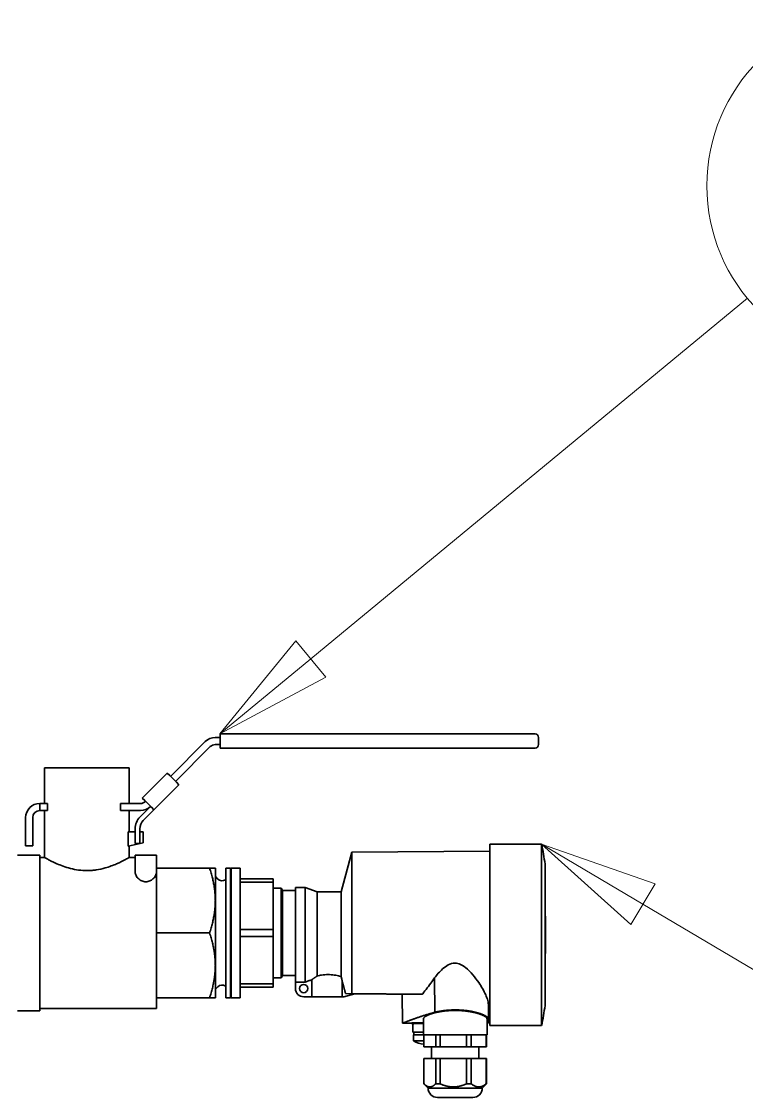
# Model space of a CAD drawing. Header units: millimetres. Extents: x 0 to 42050, y 0 to 29700.
# Drawn here: x 25314 to 26083, y 17843 to 18984 of the extents above; entities that cross this region are included whole.
import ezdxf

# ---------------------------------------------------------------- set-up
doc = ezdxf.new("R2010")
doc.units = ezdxf.units.MM
doc.header["$LTSCALE"] = 50
doc.layers.add('Symbol', color=7, linetype='Continuous', lineweight=18)
doc.layers.add('Visible', color=7, linetype='Continuous', lineweight=35)

# ---------------------------------------------------------------- blocks, each defined once
blk = doc.blocks.new('Balloon22')
at = {"layer": 'Symbol'}
for p, q in [((519.47, 360.953), (517.319, 362.226)), ((519.725, 361.383), (517.319, 362.226)), ((517.319, 362.226), (519.215, 360.522)), ((519.215, 360.522), (519.725, 361.383)), ((519.47, 360.953), (523.446, 358.599))]:
    blk.add_line(p, q, dxfattribs=at)
at = {"layer": 'Symbol', "flags": 128}
blk.add_lwpolyline([(519.725, 361.383), (517.319, 362.226), (519.215, 360.522), (519.725, 361.383)], dxfattribs=at)
at = {"layer": 'Symbol'}
blk.add_solid([(519.725, 361.383), (517.319, 362.226), (519.215, 360.522), (519.725, 361.383)], dxfattribs=at)
blk = doc.blocks.new('Balloon23')
at = {"layer": 'Symbol'}
for p, q in [((512.423, 366.154), (521.686, 373.802)), ((512.105, 366.539), (510.495, 364.562)), ((512.741, 365.768), (512.105, 366.539)), ((512.423, 366.154), (510.495, 364.562)), ((510.495, 364.562), (512.741, 365.768))]:
    blk.add_line(p, q, dxfattribs=at)
at = {"layer": 'Symbol', "flags": 128}
blk.add_lwpolyline([(512.105, 366.539), (510.495, 364.562), (512.741, 365.768), (512.105, 366.539)], dxfattribs=at)
at = {"layer": 'Symbol'}
blk.add_arc((524.575, 376.188), 3.75, 90, 270, dxfattribs=at)
blk.add_solid([(512.105, 366.539), (510.495, 364.562), (512.741, 365.768), (512.105, 366.539)], dxfattribs=at)

msp = doc.modelspace()

# ---------------------------------------------------------------- linework, layer by layer
at = {"layer": 'Visible'}
for p, q in [((25519.77, 18224.35), (25524.77, 18224.35)), ((25524.77, 18228.1), (25853.58, 18228.1)), ((25524.77, 18228.1), (25524.77, 18224.35)), ((25524.77, 18216.85), (25524.77, 18224.35)), ((25858.95, 18228.1), (25853.58, 18228.1)), ((25862.7, 18216.85), (25862.7, 18224.35)), ((25472.27, 18183.06), (25509.16, 18219.96)), ((25477.57, 18177.76), (25514.47, 18214.65)), ((25519.77, 18216.85), (25524.77, 18216.85)), ((25524.77, 18216.85), (25524.77, 18213.1)), ((25853.58, 18213.1), (25524.77, 18213.1)), ((25853.58, 18213.1), (25858.95, 18213.1)), ((25428.56, 18192.1), (25338.56, 18192.1)), ((25338.56, 18192.1), (25338.56, 18154.35)), ((25428.56, 18192.1), (25428.56, 18154.35)), ((25442.22, 18160.08), (25468.73, 18186.6)), ((25471.39, 18183.95), (25468.73, 18186.6)), ((25478.46, 18176.88), (25471.39, 18183.95)), ((25481.11, 18174.22), (25478.46, 18176.88)), ((25481.11, 18174.22), (25454.59, 18147.71)), ((25341.93, 18154.35), (25333.56, 18154.35)), ((25333.56, 18146.85), (25333.56, 18154.35)), ((25341.93, 18154.35), (25341.93, 18146.85)), ((25419.18, 18146.85), (25419.18, 18154.35)), ((25419.18, 18154.35), (25440.45, 18154.35)), ((25442.22, 18160.08), (25444.87, 18157.43)), ((25444.87, 18157.43), (25451.94, 18150.36)), ((25341.93, 18146.85), (25333.56, 18146.85)), ((25338.56, 18146.85), (25338.56, 18097.1)), ((25419.18, 18146.85), (25440.45, 18146.85)), ((25428.56, 18146.85), (25428.56, 18124.35)), ((25451.06, 18151.24), (25439.82, 18140.01)), ((25454.59, 18147.71), (25443.36, 18136.47)), ((25451.94, 18150.36), (25454.59, 18147.71)), ((25318.56, 18109.35), (25318.56, 18139.35)), ((25326.06, 18139.35), (25326.06, 18109.35)), ((25434.7, 18124.35), (25427.43, 18124.35)), ((25427.43, 18124.35), (25427.43, 18109.07)), ((25434.7, 18127.63), (25434.7, 18112.02)), ((25439.7, 18127.63), (25439.7, 18112.02)), ((25443.34, 18124.35), (25439.7, 18124.35)), ((25443.34, 18112.65), (25443.34, 18124.35)), ((25326.06, 18109.35), (25318.56, 18109.35)), ((25427.43, 18109.07), (25443.34, 18112.65)), ((25428.56, 18109.32), (25428.56, 18097.1)), ((25439.7, 18112.02), (25434.7, 18112.02)), ((25811.03, 18111.32), (25811.03, 17918.96)), ((25811.03, 18111.32), (25865.94, 18111.32)), ((25865.94, 17918.96), (25865.94, 18111.32)), ((25309.81, 18099.6), (25333.56, 18099.6)), ((25333.56, 17934.6), (25333.56, 18099.6)), ((25333.56, 18097.1), (25338.56, 18097.1)), ((25428.56, 18097.1), (25434.81, 18097.1)), ((25457.31, 18099.6), (25434.81, 18099.6)), ((25434.81, 18081.47), (25434.81, 18099.6)), ((25457.31, 18081.47), (25457.31, 18099.6)), ((25653.31, 18060.76), (25664.52, 18102.59)), ((25664.52, 18102.59), (25811.03, 18103.87)), ((25664.52, 17952.68), (25664.52, 18102.59)), ((25457.31, 18085.85), (25513.67, 18085.85)), ((25519.81, 18085.85), (25513.67, 18085.85)), ((25519.81, 18051.47), (25519.81, 18085.85)), ((25531.01, 18085.85), (25531.01, 17948.35)), ((25536.01, 18085.85), (25531.01, 18085.85)), ((25536.01, 18085.1), (25536.76, 18085.85)), ((25536.01, 18085.85), (25536.01, 17948.35)), ((25536.76, 17948.35), (25536.76, 18085.85)), ((25546.01, 18085.85), (25536.76, 18085.85)), ((25546.01, 18085.85), (25546.01, 17948.35)), ((25869.63, 18090.14), (25869.63, 17940.14)), ((25457.31, 18081.47), (25457.31, 17937.1)), ((25522.48, 18074.18), (25519.81, 18076.85)), ((25530.56, 18073.53), (25531.01, 18073.86)), ((25546.01, 18074.6), (25581.01, 18074.6)), ((25581.01, 18070.92), (25581.01, 18074.6)), ((25546.01, 18070.92), (25581.01, 18070.92)), ((25581.01, 18070.92), (25581.01, 18020.78)), ((25581.01, 18064.6), (25589.56, 18064.6)), ((25589.56, 17969.6), (25589.56, 18064.6)), ((25591.01, 18062.1), (25589.56, 18064.6)), ((25591.01, 17972.1), (25591.01, 18062.1)), ((25604.78, 18062.1), (25591.01, 18062.1)), ((25604.78, 18065.45), (25604.78, 17964.92)), ((25604.78, 18065.45), (25615.11, 18065.45)), ((25615.11, 18065.45), (25615.11, 17964.92)), ((25627.99, 18060.76), (25615.11, 18065.45)), ((25627.99, 18060.76), (25627.99, 17971.51)), ((25627.99, 18060.76), (25653.31, 18060.76)), ((25653.31, 18060.76), (25653.31, 17970.73)), ((25519.81, 17982.72), (25519.81, 18051.47)), ((25457.31, 18017.1), (25513.67, 18017.1)), ((25546.01, 18020.78), (25581.01, 18020.78)), ((25581.01, 18013.42), (25581.01, 18020.78)), ((25546.01, 18013.42), (25581.01, 18013.42)), ((25581.01, 18013.42), (25581.01, 17963.28)), ((25519.81, 17948.35), (25519.81, 17982.72)), ((25581.01, 17969.6), (25589.56, 17969.6)), ((25591.01, 17972.1), (25589.56, 17969.6)), ((25604.78, 17972.1), (25591.01, 17972.1)), ((25752.54, 17932.96), (25752.34, 17969.4)), ((25522.48, 17960.02), (25519.81, 17957.35)), ((25530.56, 17960.66), (25531.01, 17960.34)), ((25546.01, 17963.28), (25581.01, 17963.28)), ((25546.01, 17959.6), (25581.01, 17959.6)), ((25581.01, 17959.6), (25581.01, 17963.28)), ((25604.78, 17964.92), (25615.11, 17964.92)), ((25604.78, 17964.92), (25604.78, 17958.14)), ((25622.07, 17967.46), (25622.07, 17949.39)), ((25654.44, 17966.08), (25654.44, 17949.39)), ((25457.31, 17948.35), (25513.67, 17948.35)), ((25513.67, 17948.35), (25519.81, 17948.35)), ((25536.01, 17948.35), (25531.01, 17948.35)), ((25536.01, 17949.1), (25536.76, 17948.35)), ((25546.01, 17948.35), (25536.76, 17948.35)), ((25613.53, 17949.39), (25622.07, 17949.39)), ((25622.07, 17949.39), (25654.44, 17949.39)), ((25628.03, 17949.32), (25627.97, 17949.39)), ((25628.03, 17949.32), (25650.53, 17949.32)), ((25650.53, 17949.32), (25650.6, 17949.39)), ((25655.36, 17949.39), (25654.44, 17949.39)), ((25667.87, 17952.65), (25656, 17949.47)), ((25657.97, 17952.74), (25664.52, 17952.68)), ((25718.42, 17921.39), (25718.15, 17952.21)), ((25333.56, 17937.1), (25457.31, 17937.1)), ((25809.43, 17925.94), (25809.56, 17940.2)), ((25309.81, 17934.6), (25333.56, 17934.6)), ((25740.53, 17925.94), (25740.53, 17908.89)), ((25808.03, 17925.94), (25808.03, 17908.89)), ((25809.39, 17921.39), (25809.43, 17925.94)), ((25809.44, 17926.42), (25811.03, 17926.4)), ((25728.52, 17921.39), (25718.42, 17921.39)), ((25740.53, 17921.75), (25728.31, 17921.75)), ((25729.26, 17920.1), (25728.31, 17921.75)), ((25729.76, 17920.1), (25729.26, 17920.1)), ((25729.28, 17920.1), (25729.28, 17918.64)), ((25729.28, 17914.89), (25729.28, 17918.64)), ((25729.28, 17914.89), (25729.28, 17911.89)), ((25731.78, 17921.14), (25740.53, 17921.14)), ((25809.39, 17921.39), (25808.03, 17921.39)), ((25811.03, 17918.96), (25865.94, 17918.96)), ((25740.53, 17911.89), (25729.28, 17911.89)), ((25730.05, 17908.89), (25740.53, 17908.89)), ((25730.05, 17902.64), (25730.05, 17908.89)), ((25730.05, 17902.64), (25741.16, 17902.64)), ((25730.28, 17908.89), (25730.28, 17911.89)), ((25808.03, 17908.89), (25740.53, 17908.89)), ((25741.16, 17908.89), (25741.16, 17896.39)), ((25741.17, 17908.89), (25741.17, 17896.39)), ((25753.56, 17908.89), (25753.56, 17896.39)), ((25758.27, 17908.89), (25758.27, 17896.39)), ((25786.3, 17908.89), (25786.3, 17896.39)), ((25791.39, 17908.89), (25791.39, 17896.39)), ((25807.03, 17908.89), (25807.03, 17896.39)), ((25807.41, 17908.89), (25807.41, 17896.39)), ((25741.16, 17896.39), (25741.17, 17896.39)), ((25741.17, 17896.39), (25753.56, 17896.39)), ((25749.28, 17896.39), (25749.28, 17883.89)), ((25753.56, 17896.39), (25758.27, 17896.39)), ((25758.27, 17896.39), (25786.3, 17896.39)), ((25786.3, 17896.39), (25791.39, 17896.39)), ((25791.39, 17896.39), (25807.03, 17896.39)), ((25799.28, 17896.39), (25799.28, 17883.89)), ((25807.03, 17896.39), (25807.41, 17896.39)), ((25741.16, 17883.89), (25741.17, 17883.89)), ((25741.16, 17883.89), (25741.16, 17857.01)), ((25741.17, 17883.89), (25741.17, 17857.01)), ((25753.56, 17883.89), (25741.17, 17883.89)), ((25753.56, 17883.89), (25753.56, 17857.01)), ((25753.56, 17883.89), (25758.27, 17883.89)), ((25758.27, 17883.89), (25758.27, 17857.01)), ((25786.3, 17883.89), (25758.27, 17883.89)), ((25786.3, 17883.89), (25786.3, 17857.01)), ((25786.3, 17883.89), (25791.39, 17883.89)), ((25791.39, 17883.89), (25791.39, 17857.01)), ((25807.03, 17883.89), (25791.39, 17883.89)), ((25807.03, 17883.89), (25807.41, 17883.89)), ((25807.03, 17883.89), (25807.03, 17857.01)), ((25807.41, 17883.89), (25807.41, 17857.01)), ((25741.16, 17857.01), (25741.17, 17857.01)), ((25745.53, 17852.64), (25741.16, 17857.01)), ((25753.56, 17857.01), (25758.27, 17857.01)), ((25786.3, 17857.01), (25791.39, 17857.01)), ((25803.03, 17852.64), (25807.41, 17857.01)), ((25807.03, 17857.01), (25807.41, 17857.01)), ((25803.03, 17852.64), (25745.53, 17852.64)), ((25793.03, 17842.64), (25755.53, 17842.64))]:
    msp.add_line(p, q, dxfattribs=at)
msp.add_circle((25613.53, 17958.14), 4.38, dxfattribs=at)
for centre, radius, start, end in [((25519.77, 18209.35), 15, 90, 135), ((25858.95, 18224.35), 3.75, 0, 90), ((25519.77, 18209.35), 7.5, 90, 135), ((25858.95, 18216.85), 3.75, 270, 0), ((25333.56, 18139.35), 15, 90, 180), ((25440.45, 18161.85), 7.5, 270, 315), ((25333.56, 18139.35), 7.5, 90, 180), ((25440.45, 18161.85), 15, 270, 315), ((25452.2, 18127.63), 17.5, 135, 180), ((25452.2, 18127.63), 12.5, 135, 180), ((25375.28, 18015.14), 500, 8.62693, 11.09054), ((25526.9, 18078.6), 6.25, 225, 305.87898), ((24370.04, 18015.14), 1500, 358.64721, 1.35279), ((25526.9, 17955.6), 6.25, 54.12102, 135), ((25613.53, 17958.14), 8.75, 180, 270), ((25655.36, 17951.89), 2.5, 270, 285), ((25375.28, 18015.14), 500, 348.90946, 351.37307), ((25731.78, 17918.64), 2.5, 90, 180), ((25741.78, 17920.94), 21.74, 237.34019, 268.35267), ((25755.53, 17852.64), 10, 180, 270), ((25793.03, 17852.64), 10, 270, 0)]:
    msp.add_arc(centre, radius, start, end, dxfattribs=at)
for points, knots in [([(25428.56, 18097.1), (25428.56, 18097.1), (25428.55, 18097.1), (25428.54, 18097.09), (25428.52, 18097.08), (25428.42, 18097.02), (25428.32, 18096.97), (25427.59, 18096.56), (25426.31, 18095.84), (25422.11, 18093.63), (25418.93, 18092.03), (25411.55, 18088.85), (25407.46, 18087.3), (25399.95, 18085.18), (25396.76, 18084.47), (25392.08, 18083.78), (25390.7, 18083.61), (25388.52, 18083.42), (25387.73, 18083.37), (25386.28, 18083.3), (25385.61, 18083.27), (25384.48, 18083.25), (25384.02, 18083.24), (25383.56, 18083.24), (25380.65, 18083.24), (25377.67, 18083.44), (25371.8, 18084.22), (25368.91, 18084.79), (25363.39, 18086.2), (25360.77, 18087.02), (25355.92, 18088.75), (25353.7, 18089.65), (25349.78, 18091.35), (25347.93, 18092.21), (25344.65, 18093.82), (25343.22, 18094.57), (25340.9, 18095.8), (25340.01, 18096.29), (25338.84, 18096.94), (25338.56, 18097.1), (25338.56, 18097.1)], [-19.6085588, -19.6085588, -19.6085588, -19.6085588, -19.5805492, -19.5805492, -19.5057019, -19.5057019, -19.3761235, -19.3761235, -18.8218938, -18.8218938, -18.1440759, -18.1440759, -17.5248435, -17.5248435, -17.1128589, -17.1128589, -16.9430395, -16.9430395, -16.8479196, -16.8479196, -16.7677188, -16.7677188, -16.7122811, -16.7122811, -16.7122811, -16.3632847, -16.3632847, -16.0142883, -16.0142883, -15.6652918, -15.6652918, -15.3162954, -15.3162954, -14.9689468, -14.9689468, -14.6215982, -14.6215982, -14.2742495, -14.2742495, -13.9269009, -13.9269009, -13.9269009, -13.9269009]), ([(25457.31, 18081.47), (25457.31, 18080.35), (25456.99, 18079.09), (25455.7, 18076.6), (25454.73, 18075.37), (25452.66, 18073.56), (25451.52, 18072.8), (25449.58, 18071.98), (25448.9, 18071.77), (25447.49, 18071.47), (25446.77, 18071.4), (25446.06, 18071.4), (25445.34, 18071.4), (25444.62, 18071.47), (25443.22, 18071.77), (25442.53, 18071.98), (25440.59, 18072.8), (25439.45, 18073.56), (25437.38, 18075.37), (25436.42, 18076.6), (25435.13, 18079.09), (25434.81, 18080.35), (25434.81, 18081.47)], [-0.7950758, -0.7950758, -0.7950758, -0.7950758, -0.5686098, -0.5686098, -0.3421438, -0.3421438, -0.1710719, -0.1710719, -0.085536, -0.085536, 0, 0, 0, 0.085536, 0.085536, 0.1710719, 0.1710719, 0.3421438, 0.3421438, 0.5686098, 0.5686098, 0.7950758, 0.7950758, 0.7950758, 0.7950758]), ([(25809.56, 17940.2), (25809.56, 17940.24), (25809.56, 17940.27), (25809.56, 17941.88), (25809.3, 17943.64), (25808.3, 17947.42), (25807.55, 17949.45), (25804.75, 17955.77), (25802.1, 17960.3), (25797.45, 17967.1), (25795.33, 17969.94), (25790.62, 17975.46), (25788.03, 17978.14), (25783.78, 17981.55), (25781.98, 17982.78), (25778.11, 17984.59), (25776.02, 17985.13), (25771.35, 17985.14), (25769.08, 17984.36), (25764.82, 17982.1), (25762.84, 17980.59), (25757.74, 17976.04), (25754.84, 17972.65), (25752.34, 17969.4)], [2.2119814, 2.2119814, 2.2119814, 2.2119814, 2.2198111, 2.2198111, 2.572206, 2.572206, 2.9246008, 2.9246008, 3.6293906, 3.6293906, 4.0610151, 4.0610151, 4.4926397, 4.4926397, 4.7362241, 4.7362241, 4.9798086, 4.9798086, 5.2968725, 5.2968725, 5.6139364, 5.6139364, 6.15154, 6.15154, 6.15154, 6.15154]), ([(25622.07, 17967.46), (25622.11, 17967.49), (25622.17, 17967.53), (25622.22, 17967.57), (25622.28, 17967.61), (25622.35, 17967.66), (25622.42, 17967.71), (25622.49, 17967.76), (25622.56, 17967.81), (25622.64, 17967.87), (25622.72, 17967.93), (25622.81, 17967.99), (25622.9, 17968.06), (25622.99, 17968.12), (25623.08, 17968.19), (25623.19, 17968.26), (25623.29, 17968.33), (25623.39, 17968.41), (25623.5, 17968.49), (25623.61, 17968.56), (25623.73, 17968.65), (25623.85, 17968.73), (25623.97, 17968.81), (25624.09, 17968.9), (25624.22, 17968.99), (25624.35, 17969.08), (25624.48, 17969.17), (25624.62, 17969.27), (25624.75, 17969.36), (25624.89, 17969.46), (25625.04, 17969.55), (25625.18, 17969.65), (25625.33, 17969.75), (25625.48, 17969.86), (25625.63, 17969.96), (25625.78, 17970.06), (25625.94, 17970.17), (25626.1, 17970.28), (25626.26, 17970.38), (25626.43, 17970.49), (25626.59, 17970.6), (25626.76, 17970.71), (25626.93, 17970.83), (25627.1, 17970.94), (25627.28, 17971.05), (25627.45, 17971.17), (25627.63, 17971.28), (25627.81, 17971.4), (25627.99, 17971.51)], [0, 0, 0, 0, 0.3192643, 0.3192643, 0.3192643, 0.6387835, 0.6387835, 0.6387835, 0.9581017, 0.9581017, 0.9581017, 1.2774333, 1.2774333, 1.2774333, 1.5975826, 1.5975826, 1.5975826, 1.9183316, 1.9183316, 1.9183316, 2.2393681, 2.2393681, 2.2393681, 2.5603155, 2.5603155, 2.5603155, 2.8807483, 2.8807483, 2.8807483, 3.2002195, 3.2002195, 3.2002195, 3.5195597, 3.5195597, 3.5195597, 3.8393895, 3.8393895, 3.8393895, 4.1595026, 4.1595026, 4.1595026, 4.4796517, 4.4796517, 4.4796517, 4.7995557, 4.7995557, 4.7995557, 5.1189072, 5.1189072, 5.1189072, 5.1189072]), ([(25627.99, 17971.51), (25629.32, 17971.86), (25630.88, 17972.2), (25634.71, 17972.81), (25637.06, 17973), (25641.51, 17973), (25643.86, 17972.81), (25648.16, 17972.13), (25650.12, 17971.66), (25652.24, 17971.06), (25652.8, 17970.89), (25653.31, 17970.73)], [1.6590202, 1.6590202, 1.6590202, 1.6590202, 1.8665793, 1.8665793, 2.1333621, 2.1333621, 2.400145, 2.400145, 2.6669278, 2.6669278, 2.7678967, 2.7678967, 2.7678967, 2.7678967]), ([(25654.44, 17966.08), (25654.33, 17966.53), (25654.22, 17966.98), (25653.85, 17968.52), (25653.58, 17969.63), (25653.31, 17970.73)], [2.97962331, 2.97962331, 2.97962331, 2.97962331, 3.03418147, 3.03418147, 3.16633883, 3.16633883, 3.16633883, 3.16633883]), ([(25752.34, 17969.4), (25751.4, 17968.04), (25750.46, 17966.71), (25746.19, 17960.79), (25742.89, 17956.52), (25739.66, 17952.46), (25739.49, 17952.24), (25739.32, 17952.03)], [2.0428139, 2.0428139, 2.0428139, 2.0428139, 2.2548974, 2.2548974, 3.0065298, 3.0065298, 3.0490233, 3.0490233, 3.0490233, 3.0490233]), ([(25615.11, 17964.92), (25615.4, 17965.03), (25615.69, 17965.13), (25615.98, 17965.24), (25616.27, 17965.34), (25616.56, 17965.45), (25616.85, 17965.56), (25617.43, 17965.77), (25618.01, 17965.98), (25618.59, 17966.19), (25619.17, 17966.4), (25619.75, 17966.61), (25620.33, 17966.82), (25620.91, 17967.03), (25621.49, 17967.25), (25622.07, 17967.46)], [0, 0, 0, 0, 0.3699264, 0.3699264, 0.3699264, 0.739852, 0.739852, 0.739852, 1.4797027, 1.4797027, 1.4797027, 2.2195533, 2.2195533, 2.2195533, 2.9594038, 2.9594038, 2.9594038, 2.9594038]), ([(25752.54, 17932.96), (25752.86, 17933.04), (25753.18, 17933.12), (25753.51, 17933.2), (25753.84, 17933.27), (25754.17, 17933.35), (25754.51, 17933.42), (25754.85, 17933.5), (25755.19, 17933.57), (25755.54, 17933.64), (25755.89, 17933.71), (25756.24, 17933.78), (25756.59, 17933.85), (25756.95, 17933.92), (25757.31, 17933.99), (25757.67, 17934.05), (25758.04, 17934.11), (25758.4, 17934.18), (25758.77, 17934.24), (25759.14, 17934.3), (25759.52, 17934.36), (25759.9, 17934.41), (25760.27, 17934.47), (25760.65, 17934.53), (25761.04, 17934.58), (25761.42, 17934.63), (25761.8, 17934.68), (25762.19, 17934.73), (25762.58, 17934.78), (25762.97, 17934.83), (25763.36, 17934.87), (25763.75, 17934.91), (25764.15, 17934.95), (25764.54, 17934.99), (25764.94, 17935.03), (25765.34, 17935.07), (25765.74, 17935.11), (25766.14, 17935.14), (25766.54, 17935.17), (25766.95, 17935.2), (25767.35, 17935.23), (25767.76, 17935.26), (25768.17, 17935.29), (25768.58, 17935.31), (25768.99, 17935.33), (25769.41, 17935.35), (25769.82, 17935.37), (25770.23, 17935.39), (25770.65, 17935.41), (25771.06, 17935.42), (25771.48, 17935.43), (25771.89, 17935.44), (25772.31, 17935.45), (25772.73, 17935.46), (25773.15, 17935.47), (25773.56, 17935.47), (25773.98, 17935.47), (25774.4, 17935.47), (25774.81, 17935.47), (25775.23, 17935.47), (25775.64, 17935.46), (25776.06, 17935.46), (25776.47, 17935.45), (25776.89, 17935.44), (25777.09, 17935.43), (25777.3, 17935.43), (25777.5, 17935.42), (25777.71, 17935.41), (25777.91, 17935.41), (25778.12, 17935.4), (25778.53, 17935.38), (25778.94, 17935.37), (25779.35, 17935.34), (25779.76, 17935.32), (25780.17, 17935.3), (25780.58, 17935.27), (25780.99, 17935.25), (25781.4, 17935.22), (25781.8, 17935.19), (25782.21, 17935.16), (25782.62, 17935.12), (25783.02, 17935.09), (25783.42, 17935.05), (25783.82, 17935.01), (25784.22, 17934.97), (25784.62, 17934.93), (25785.02, 17934.89), (25785.41, 17934.85), (25785.8, 17934.8), (25786.19, 17934.75), (25786.58, 17934.7), (25786.97, 17934.66), (25787.35, 17934.6), (25787.74, 17934.55), (25788.12, 17934.5), (25788.5, 17934.44), (25788.87, 17934.38), (25789.24, 17934.33), (25789.61, 17934.27), (25789.98, 17934.21), (25790.71, 17934.09), (25791.43, 17933.96), (25792.14, 17933.82), (25792.49, 17933.75), (25792.84, 17933.68), (25793.19, 17933.61), (25793.53, 17933.54), (25793.87, 17933.46), (25794.21, 17933.39), (25794.55, 17933.31), (25794.88, 17933.24), (25795.21, 17933.16), (25795.54, 17933.08), (25795.87, 17933), (25796.19, 17932.92), (25796.51, 17932.84), (25796.82, 17932.76), (25797.13, 17932.68), (25797.44, 17932.6), (25797.75, 17932.51), (25798.05, 17932.43), (25798.35, 17932.34), (25798.65, 17932.26), (25798.94, 17932.17), (25799.23, 17932.08), (25799.51, 17932), (25799.79, 17931.91), (25800.07, 17931.82), (25800.34, 17931.73), (25800.61, 17931.64), (25800.74, 17931.6), (25800.88, 17931.55), (25801.01, 17931.51), (25801.14, 17931.46), (25801.27, 17931.42), (25801.4, 17931.37), (25801.65, 17931.28), (25801.91, 17931.19), (25802.15, 17931.1), (25802.4, 17931), (25802.64, 17930.91), (25802.88, 17930.82), (25803.11, 17930.72), (25803.34, 17930.63), (25803.57, 17930.54), (25803.79, 17930.44), (25804.01, 17930.35), (25804.22, 17930.25), (25804.44, 17930.16), (25804.64, 17930.06), (25804.84, 17929.97), (25805.05, 17929.87), (25805.24, 17929.78), (25805.43, 17929.68), (25805.62, 17929.59), (25805.8, 17929.49), (25805.97, 17929.4), (25806.15, 17929.3), (25806.32, 17929.21), (25806.48, 17929.11), (25806.65, 17929.02), (25806.8, 17928.92), (25806.95, 17928.83), (25807.1, 17928.73), (25807.24, 17928.64), (25807.38, 17928.55), (25807.52, 17928.45), (25807.64, 17928.36), (25807.77, 17928.27), (25807.83, 17928.22), (25807.89, 17928.18), (25807.95, 17928.13), (25808, 17928.09), (25808.06, 17928.04), (25808.12, 17927.99), (25808.23, 17927.9), (25808.33, 17927.81), (25808.42, 17927.72), (25808.52, 17927.63), (25808.61, 17927.54), (25808.69, 17927.45), (25808.77, 17927.36), (25808.85, 17927.28), (25808.92, 17927.19), (25808.99, 17927.1), (25809.05, 17927.01), (25809.11, 17926.93), (25809.16, 17926.84), (25809.21, 17926.76), (25809.25, 17926.67), (25809.29, 17926.59), (25809.33, 17926.51), (25809.35, 17926.42), (25809.38, 17926.34), (25809.4, 17926.26), (25809.41, 17926.18), (25809.43, 17926.1), (25809.43, 17926.02), (25809.43, 17925.94)], [0, 0, 0, 0, 0.4970328, 0.4970328, 0.4970328, 0.9955461, 0.9955461, 0.9955461, 1.4952142, 1.4952142, 1.4952142, 1.9956965, 1.9956965, 1.9956965, 2.4966448, 2.4966448, 2.4966448, 2.9977108, 2.9977108, 2.9977108, 3.4985531, 3.4985531, 3.4985531, 3.9988441, 3.9988441, 3.9988441, 4.4982772, 4.4982772, 4.4982772, 4.9965753, 4.9965753, 4.9965753, 5.4934988, 5.4934988, 5.4934988, 5.9905617, 5.9905617, 5.9905617, 6.489122, 6.489122, 6.489122, 6.9888558, 6.9888558, 6.9888558, 7.4894124, 7.4894124, 7.4894124, 7.9904252, 7.9904252, 7.9904252, 8.4915195, 8.4915195, 8.4915195, 8.9923222, 8.9923222, 8.9923222, 9.4924695, 9.4924695, 9.4924695, 9.9916167, 9.9916167, 9.9916167, 10.4894469, 10.4894469, 10.4894469, 10.7377795, 10.7377795, 10.7377795, 10.9860516, 10.9860516, 10.9860516, 11.4837241, 11.4837241, 11.4837241, 11.9826998, 11.9826998, 11.9826998, 12.4826938, 12.4826938, 12.4826938, 12.983388, 12.983388, 12.983388, 13.4844401, 13.4844401, 13.4844401, 13.9854922, 13.9854922, 13.9854922, 14.4861787, 14.4861787, 14.4861787, 14.9861344, 14.9861344, 14.9861344, 15.4850027, 15.4850027, 15.4850027, 15.9824438, 15.9824438, 15.9824438, 16.977056, 16.977056, 16.977056, 17.4761591, 17.4761591, 17.4761591, 17.9761631, 17.9761631, 17.9761631, 18.4767845, 18.4767845, 18.4767845, 18.9777199, 18.9777199, 18.9777199, 19.4786516, 19.4786516, 19.4786516, 19.9792546, 19.9792546, 19.9792546, 20.4792019, 20.4792019, 20.4792019, 20.9781716, 20.9781716, 20.9781716, 21.4758527, 21.4758527, 21.4758527, 21.7241211, 21.7241211, 21.7241211, 21.9724457, 21.9724457, 21.9724457, 22.470175, 22.470175, 22.470175, 22.9691473, 22.9691473, 22.9691473, 23.4691045, 23.4691045, 23.4691045, 23.9697693, 23.9697693, 23.9697693, 24.4708507, 24.4708507, 24.4708507, 24.9720498, 24.9720498, 24.9720498, 25.4730653, 25.4730653, 25.4730653, 25.9735982, 25.9735982, 25.9735982, 26.4733576, 26.4733576, 26.4733576, 26.9720664, 26.9720664, 26.9720664, 27.4694669, 27.4694669, 27.4694669, 27.7176497, 27.7176497, 27.7176497, 27.96591, 27.96591, 27.96591, 28.4628547, 28.4628547, 28.4628547, 28.9601249, 28.9601249, 28.9601249, 29.4574305, 29.4574305, 29.4574305, 29.9544849, 29.9544849, 29.9544849, 30.4510106, 30.4510106, 30.4510106, 30.9472536, 30.9472536, 30.9472536, 31.443467, 31.443467, 31.443467, 31.939661, 31.939661, 31.939661, 31.939661]), ([(25718.42, 17921.39), (25718.42, 17921.39), (25718.42, 17921.39), (25718.42, 17921.39), (25718.42, 17921.39), (25718.43, 17921.39), (25718.45, 17921.4), (25718.48, 17921.41), (25718.51, 17921.43), (25718.56, 17921.44), (25718.61, 17921.46), (25718.67, 17921.49), (25718.74, 17921.52), (25718.81, 17921.54), (25718.9, 17921.58), (25718.99, 17921.62), (25719.09, 17921.65), (25719.19, 17921.7), (25719.31, 17921.74), (25719.43, 17921.79), (25719.56, 17921.84), (25719.7, 17921.9), (25719.85, 17921.95), (25720, 17922.02), (25720.17, 17922.08), (25720.33, 17922.15), (25720.51, 17922.22), (25720.7, 17922.29), (25720.89, 17922.37), (25721.09, 17922.44), (25721.3, 17922.53), (25721.52, 17922.61), (25721.74, 17922.7), (25721.98, 17922.79), (25722.22, 17922.88), (25722.46, 17922.98), (25722.72, 17923.08), (25722.98, 17923.18), (25723.25, 17923.28), (25723.54, 17923.39), (25723.82, 17923.5), (25724.11, 17923.61), (25724.42, 17923.72), (25724.72, 17923.84), (25725.04, 17923.96), (25725.36, 17924.08), (25725.69, 17924.2), (25726.03, 17924.33), (25726.38, 17924.46), (25726.72, 17924.59), (25727.08, 17924.72), (25727.45, 17924.86), (25727.82, 17925), (25728.2, 17925.13), (25728.59, 17925.28), (25728.98, 17925.42), (25729.38, 17925.56), (25729.79, 17925.71), (25730.2, 17925.86), (25730.62, 17926.01), (25731.05, 17926.16), (25731.47, 17926.31), (25731.91, 17926.47), (25732.36, 17926.63), (25732.81, 17926.78), (25733.26, 17926.94), (25733.73, 17927.11), (25734.2, 17927.27), (25734.68, 17927.43), (25735.16, 17927.6), (25735.65, 17927.76), (25736.15, 17927.93), (25736.66, 17928.1), (25737.16, 17928.27), (25737.68, 17928.45), (25738.21, 17928.62), (25738.73, 17928.79), (25739.27, 17928.97), (25739.82, 17929.14), (25740.36, 17929.32), (25740.92, 17929.5), (25741.48, 17929.68), (25742.04, 17929.86), (25742.62, 17930.04), (25743.2, 17930.22), (25743.78, 17930.4), (25744.37, 17930.58), (25744.97, 17930.76), (25745.57, 17930.95), (25746.17, 17931.13), (25746.79, 17931.31), (25747.4, 17931.5), (25748.03, 17931.68), (25748.66, 17931.86), (25749.29, 17932.05), (25749.93, 17932.23), (25750.58, 17932.41), (25751.22, 17932.6), (25751.88, 17932.78), (25752.54, 17932.96)], [34.4333704, 34.4333704, 34.4333704, 34.4333704, 34.4386596, 34.4386596, 34.4386596, 35.5086083, 35.5086083, 35.5086083, 36.5785938, 36.5785938, 36.5785938, 37.6489567, 37.6489567, 37.6489567, 38.719756, 38.719756, 38.719756, 39.7905526, 39.7905526, 39.7905526, 40.8609016, 40.8609016, 40.8609016, 41.9319959, 41.9319959, 41.9319959, 43.0054075, 43.0054075, 43.0054075, 44.0808635, 44.0808635, 44.0808635, 45.158043, 45.158043, 45.158043, 46.2365868, 46.2365868, 46.2365868, 47.3161049, 47.3161049, 47.3161049, 48.396182, 48.396182, 48.396182, 49.4763845, 49.4763845, 49.4763845, 50.5562657, 50.5562657, 50.5562657, 51.6353713, 51.6353713, 51.6353713, 52.7132455, 52.7132455, 52.7132455, 53.7894361, 53.7894361, 53.7894361, 54.8635007, 54.8635007, 54.8635007, 55.9350128, 55.9350128, 55.9350128, 57.0060706, 57.0060706, 57.0060706, 58.0794268, 58.0794268, 58.0794268, 59.1548062, 59.1548062, 59.1548062, 60.2318963, 60.2318963, 60.2318963, 61.3103595, 61.3103595, 61.3103595, 62.3898384, 62.3898384, 62.3898384, 63.4699611, 63.4699611, 63.4699611, 64.5503452, 64.5503452, 64.5503452, 65.6306027, 65.6306027, 65.6306027, 66.7103442, 66.7103442, 66.7103442, 67.7891832, 67.7891832, 67.7891832, 68.8667408, 68.8667408, 68.8667408, 68.8667408]), ([(25774.28, 17934.96), (25773.98, 17934.96), (25773.67, 17934.96), (25773.36, 17934.95), (25773.05, 17934.95), (25772.75, 17934.95), (25772.44, 17934.94), (25772.13, 17934.94), (25771.82, 17934.93), (25771.52, 17934.92), (25771.21, 17934.91), (25770.91, 17934.9), (25770.6, 17934.89), (25769.99, 17934.87), (25769.38, 17934.84), (25768.77, 17934.8), (25768.47, 17934.79), (25768.17, 17934.77), (25767.87, 17934.75), (25767.56, 17934.73), (25767.26, 17934.71), (25766.96, 17934.68), (25766.66, 17934.66), (25766.36, 17934.64), (25766.07, 17934.61), (25765.77, 17934.59), (25765.47, 17934.56), (25765.18, 17934.53), (25764.59, 17934.48), (25764, 17934.41), (25763.42, 17934.35), (25763.13, 17934.32), (25762.84, 17934.28), (25762.55, 17934.25), (25762.27, 17934.21), (25761.98, 17934.17), (25761.7, 17934.14), (25761.41, 17934.1), (25761.13, 17934.06), (25760.85, 17934.02), (25760.57, 17933.98), (25760.29, 17933.94), (25760.01, 17933.89), (25759.73, 17933.85), (25759.46, 17933.81), (25759.19, 17933.76), (25758.91, 17933.72), (25758.64, 17933.67), (25758.37, 17933.63), (25758.1, 17933.58), (25757.84, 17933.53), (25757.57, 17933.48), (25757.44, 17933.46), (25757.31, 17933.43), (25757.18, 17933.41), (25757.05, 17933.38), (25756.92, 17933.36), (25756.79, 17933.33), (25756.53, 17933.28), (25756.27, 17933.23), (25756.02, 17933.18), (25755.76, 17933.13), (25755.51, 17933.07), (25755.25, 17933.02), (25755, 17932.97), (25754.75, 17932.91), (25754.51, 17932.85), (25754.26, 17932.8), (25754.02, 17932.74), (25753.77, 17932.68), (25753.53, 17932.63), (25753.29, 17932.57), (25753.06, 17932.51), (25752.82, 17932.45), (25752.58, 17932.39), (25752.35, 17932.33), (25752.12, 17932.27), (25751.89, 17932.21), (25751.67, 17932.15), (25751.44, 17932.08), (25751.22, 17932.02), (25751, 17931.96), (25750.78, 17931.89), (25750.56, 17931.83), (25750.35, 17931.77), (25750.13, 17931.7), (25749.92, 17931.64), (25749.71, 17931.57), (25749.5, 17931.51), (25749.3, 17931.44), (25749.1, 17931.38), (25748.9, 17931.31), (25748.7, 17931.25), (25748.5, 17931.18), (25748.19, 17931.07), (25747.88, 17930.96), (25747.59, 17930.85), (25747.44, 17930.8), (25747.29, 17930.75), (25747.15, 17930.69), (25747.01, 17930.64), (25746.86, 17930.58), (25746.72, 17930.53), (25746.44, 17930.42), (25746.17, 17930.31), (25745.91, 17930.19), (25745.65, 17930.08), (25745.39, 17929.97), (25745.15, 17929.86), (25744.9, 17929.75), (25744.66, 17929.63), (25744.44, 17929.52), (25744.21, 17929.41), (25743.99, 17929.29), (25743.78, 17929.18), (25743.57, 17929.07), (25743.37, 17928.96), (25743.18, 17928.84), (25742.99, 17928.73), (25742.81, 17928.62), (25742.64, 17928.51), (25742.47, 17928.4), (25742.32, 17928.29), (25742.17, 17928.18), (25742.02, 17928.07), (25741.88, 17927.96), (25741.75, 17927.85), (25741.68, 17927.79), (25741.62, 17927.74), (25741.56, 17927.69), (25741.5, 17927.63), (25741.45, 17927.58), (25741.39, 17927.53), (25741.28, 17927.42), (25741.18, 17927.31), (25741.1, 17927.21), (25741.01, 17927.1), (25740.93, 17927), (25740.86, 17926.9), (25740.79, 17926.79), (25740.74, 17926.69), (25740.69, 17926.59), (25740.64, 17926.49), (25740.61, 17926.39), (25740.58, 17926.29), (25740.56, 17926.2), (25740.54, 17926.1), (25740.54, 17926.01), (25740.53, 17925.98), (25740.53, 17925.96), (25740.53, 17925.94)], [0, 0, 0, 0, 0.3693319, 0.3693319, 0.3693319, 0.7386179, 0.7386179, 0.7386179, 1.1078369, 1.1078369, 1.1078369, 1.4771841, 1.4771841, 1.4771841, 2.2157447, 2.2157447, 2.2157447, 2.5851445, 2.5851445, 2.5851445, 2.9547018, 2.9547018, 2.9547018, 3.3242662, 3.3242662, 3.3242662, 3.6936846, 3.6936846, 3.6936846, 4.4327124, 4.4327124, 4.4327124, 4.8028899, 4.8028899, 4.8028899, 5.173365, 5.173365, 5.173365, 5.5439965, 5.5439965, 5.5439965, 5.9146379, 5.9146379, 5.9146379, 6.285139, 6.285139, 6.285139, 6.6553486, 6.6553486, 6.6553486, 7.0251157, 7.0251157, 7.0251157, 7.2097869, 7.2097869, 7.2097869, 7.3944533, 7.3944533, 7.3944533, 7.7644049, 7.7644049, 7.7644049, 8.1351092, 8.1351092, 8.1351092, 8.5064621, 8.5064621, 8.5064621, 8.878349, 8.878349, 8.878349, 9.2506459, 9.2506459, 9.2506459, 9.6232219, 9.6232219, 9.6232219, 9.9959403, 9.9959403, 9.9959403, 10.3686605, 10.3686605, 10.3686605, 10.7412399, 10.7412399, 10.7412399, 11.1135351, 11.1135351, 11.1135351, 11.4854034, 11.4854034, 11.4854034, 11.8567048, 11.8567048, 11.8567048, 12.4537785, 12.4537785, 12.4537785, 12.7515246, 12.7515246, 12.7515246, 13.049565, 13.049565, 13.049565, 13.6471726, 13.6471726, 13.6471726, 14.2464196, 14.2464196, 14.2464196, 14.846789, 14.846789, 14.846789, 15.4477327, 15.4477327, 15.4477327, 16.0486876, 16.0486876, 16.0486876, 16.6490909, 16.6490909, 16.6490909, 17.2483962, 17.2483962, 17.2483962, 17.8460899, 17.8460899, 17.8460899, 18.144185, 18.144185, 18.144185, 18.441858, 18.441858, 18.441858, 19.0377767, 19.0377767, 19.0377767, 19.6342195, 19.6342195, 19.6342195, 20.2306385, 20.2306385, 20.2306385, 20.8264963, 20.8264963, 20.8264963, 21.4216758, 21.4216758, 21.4216758, 21.5570497, 21.5570497, 21.5570497, 21.5570497]), ([(25808.03, 17925.94), (25808.03, 17925.99), (25808.03, 17926.03), (25808.03, 17926.08), (25808.02, 17926.16), (25808, 17926.25), (25807.97, 17926.34), (25807.95, 17926.43), (25807.91, 17926.52), (25807.87, 17926.61), (25807.82, 17926.71), (25807.77, 17926.8), (25807.71, 17926.89), (25807.68, 17926.94), (25807.65, 17926.99), (25807.61, 17927.03), (25807.58, 17927.08), (25807.54, 17927.13), (25807.5, 17927.18), (25807.42, 17927.27), (25807.33, 17927.37), (25807.24, 17927.46), (25807.14, 17927.56), (25807.04, 17927.66), (25806.92, 17927.76), (25806.81, 17927.86), (25806.69, 17927.96), (25806.56, 17928.06), (25806.43, 17928.16), (25806.29, 17928.26), (25806.14, 17928.36), (25806, 17928.46), (25805.84, 17928.56), (25805.68, 17928.67), (25805.51, 17928.77), (25805.34, 17928.87), (25805.16, 17928.97), (25804.98, 17929.08), (25804.8, 17929.18), (25804.6, 17929.28), (25804.41, 17929.38), (25804.2, 17929.49), (25803.99, 17929.59), (25803.78, 17929.69), (25803.56, 17929.79), (25803.34, 17929.9), (25803.11, 17930), (25802.88, 17930.1), (25802.64, 17930.2), (25802.4, 17930.3), (25802.16, 17930.4), (25801.9, 17930.5), (25801.65, 17930.6), (25801.39, 17930.7), (25801.12, 17930.8), (25800.85, 17930.9), (25800.57, 17931), (25800.29, 17931.1), (25800, 17931.2), (25799.71, 17931.3), (25799.41, 17931.4), (25799.12, 17931.49), (25798.81, 17931.59), (25798.5, 17931.68), (25798.19, 17931.78), (25797.87, 17931.87), (25797.55, 17931.96), (25797.22, 17932.06), (25796.89, 17932.15), (25796.56, 17932.24), (25796.22, 17932.33), (25795.88, 17932.42), (25795.53, 17932.5), (25795.18, 17932.59), (25794.83, 17932.68), (25794.47, 17932.76), (25794.12, 17932.84), (25793.75, 17932.92), (25793.39, 17933), (25793.02, 17933.08), (25792.65, 17933.16), (25792.27, 17933.24), (25791.89, 17933.31), (25791.51, 17933.39), (25791.12, 17933.46), (25790.73, 17933.53), (25790.33, 17933.6), (25789.93, 17933.67), (25789.53, 17933.74), (25789.13, 17933.8), (25788.72, 17933.87), (25788.31, 17933.93), (25787.9, 17933.99), (25787.48, 17934.05), (25787.07, 17934.11), (25786.65, 17934.17), (25786.23, 17934.22), (25785.8, 17934.27), (25785.38, 17934.32), (25784.95, 17934.37), (25784.52, 17934.42), (25784.09, 17934.46), (25783.65, 17934.51), (25783.22, 17934.55), (25782.78, 17934.59), (25782.34, 17934.63), (25781.91, 17934.66), (25781.46, 17934.7), (25781.02, 17934.73), (25780.58, 17934.76), (25780.13, 17934.78), (25779.69, 17934.81), (25779.24, 17934.83), (25778.79, 17934.86), (25778.35, 17934.87), (25777.9, 17934.89), (25777.45, 17934.91), (25777, 17934.92), (25776.54, 17934.93), (25776.09, 17934.94), (25775.64, 17934.95), (25775.19, 17934.96), (25774.74, 17934.96), (25774.28, 17934.96)], [13.3400495, 13.3400495, 13.3400495, 13.3400495, 13.6250209, 13.6250209, 13.6250209, 14.1678424, 14.1678424, 14.1678424, 14.7109256, 14.7109256, 14.7109256, 15.2541086, 15.2541086, 15.2541086, 15.5256089, 15.5256089, 15.5256089, 15.7971279, 15.7971279, 15.7971279, 16.3414677, 16.3414677, 16.3414677, 16.8873578, 16.8873578, 16.8873578, 17.4344333, 17.4344333, 17.4344333, 17.9822967, 17.9822967, 17.9822967, 18.5305299, 18.5305299, 18.5305299, 19.0787037, 19.0787037, 19.0787037, 19.6263879, 19.6263879, 19.6263879, 20.1731615, 20.1731615, 20.1731615, 20.7186226, 20.7186226, 20.7186226, 21.2623996, 21.2623996, 21.2623996, 21.8061638, 21.8061638, 21.8061638, 22.351644, 22.351644, 22.351644, 22.8984313, 22.8984313, 22.8984313, 23.4460929, 23.4460929, 23.4460929, 23.9941838, 23.9941838, 23.9941838, 24.5422576, 24.5422576, 24.5422576, 25.0898771, 25.0898771, 25.0898771, 25.636625, 25.636625, 25.636625, 26.1821151, 26.1821151, 26.1821151, 26.7260043, 26.7260043, 26.7260043, 27.2696069, 27.2696069, 27.2696069, 27.8148735, 27.8148735, 27.8148735, 28.3613523, 28.3613523, 28.3613523, 28.9085521, 28.9085521, 28.9085521, 29.4559764, 29.4559764, 29.4559764, 30.0031368, 30.0031368, 30.0031368, 30.5495667, 30.5495667, 30.5495667, 31.094835, 31.094835, 31.094835, 31.6385624, 31.6385624, 31.6385624, 32.1816397, 32.1816397, 32.1816397, 32.7249809, 32.7249809, 32.7249809, 33.2681011, 33.2681011, 33.2681011, 33.8110845, 33.8110845, 33.8110845, 34.3541831, 34.3541831, 34.3541831, 34.8970992, 34.8970992, 34.8970992, 34.8970992]), ([(25741.17, 17857.01), (25741.41, 17856.78), (25741.66, 17856.55), (25741.9, 17856.34), (25742.15, 17856.12), (25742.41, 17855.92), (25742.66, 17855.72), (25742.79, 17855.63), (25742.91, 17855.54), (25743.04, 17855.45), (25743.17, 17855.36), (25743.3, 17855.27), (25743.43, 17855.19), (25743.55, 17855.1), (25743.68, 17855.02), (25743.81, 17854.95), (25743.94, 17854.87), (25744.07, 17854.8), (25744.2, 17854.73), (25744.33, 17854.66), (25744.46, 17854.6), (25744.59, 17854.54), (25744.73, 17854.47), (25744.86, 17854.42), (25744.99, 17854.37), (25745.12, 17854.31), (25745.25, 17854.26), (25745.38, 17854.22), (25745.51, 17854.18), (25745.65, 17854.14), (25745.78, 17854.1), (25745.91, 17854.06), (25746.04, 17854.03), (25746.18, 17854.01), (25746.31, 17853.98), (25746.44, 17853.96), (25746.57, 17853.94), (25746.71, 17853.92), (25746.84, 17853.91), (25746.97, 17853.9), (25747.1, 17853.89), (25747.24, 17853.89), (25747.37, 17853.89), (25747.5, 17853.89), (25747.63, 17853.89), (25747.77, 17853.9), (25747.9, 17853.91), (25748.03, 17853.92), (25748.16, 17853.94), (25748.3, 17853.96), (25748.43, 17853.98), (25748.56, 17854.01), (25748.69, 17854.04), (25748.83, 17854.07), (25748.96, 17854.1), (25749.09, 17854.14), (25749.22, 17854.18), (25749.36, 17854.23), (25749.49, 17854.27), (25749.62, 17854.32), (25749.75, 17854.37), (25749.88, 17854.42), (25750.01, 17854.48), (25750.14, 17854.54), (25750.27, 17854.6), (25750.41, 17854.67), (25750.54, 17854.74), (25750.67, 17854.81), (25750.8, 17854.88), (25750.92, 17854.95), (25751.05, 17855.03), (25751.18, 17855.11), (25751.31, 17855.19), (25751.44, 17855.28), (25751.57, 17855.36), (25751.69, 17855.45), (25751.82, 17855.54), (25751.95, 17855.63), (25752.07, 17855.73), (25752.2, 17855.83), (25752.32, 17855.92), (25752.45, 17856.03), (25752.57, 17856.13), (25752.7, 17856.23), (25752.82, 17856.34), (25753.07, 17856.55), (25753.31, 17856.78), (25753.56, 17857.01)], [0, 0, 0, 0, 0.722756, 0.722756, 0.722756, 1.4488451, 1.4488451, 1.4488451, 1.8126027, 1.8126027, 1.8126027, 2.1765769, 2.1765769, 2.1765769, 2.5405935, 2.5405935, 2.5405935, 2.9044961, 2.9044961, 2.9044961, 3.2681481, 3.2681481, 3.2681481, 3.6314347, 3.6314347, 3.6314347, 3.9942656, 3.9942656, 3.9942656, 4.3565779, 4.3565779, 4.3565779, 4.7183393, 4.7183393, 4.7183393, 5.0795528, 5.0795528, 5.0795528, 5.4402607, 5.4402607, 5.4402607, 5.8006056, 5.8006056, 5.8006056, 6.1612868, 6.1612868, 6.1612868, 6.5225106, 6.5225106, 6.5225106, 6.8842727, 6.8842727, 6.8842727, 7.2465314, 7.2465314, 7.2465314, 7.6092127, 7.6092127, 7.6092127, 7.9722147, 7.9722147, 7.9722147, 8.3354112, 8.3354112, 8.3354112, 8.6986548, 8.6986548, 8.6986548, 9.0617795, 9.0617795, 9.0617795, 9.4246031, 9.4246031, 9.4246031, 9.7869295, 9.7869295, 9.7869295, 10.1485503, 10.1485503, 10.1485503, 10.5092498, 10.5092498, 10.5092498, 10.869506, 10.869506, 10.869506, 11.5902831, 11.5902831, 11.5902831, 11.5902831]), ([(25758.27, 17857.01), (25758.82, 17856.78), (25759.38, 17856.55), (25759.94, 17856.34), (25760.51, 17856.12), (25761.08, 17855.92), (25761.65, 17855.72), (25761.94, 17855.63), (25762.22, 17855.54), (25762.51, 17855.45), (25762.8, 17855.36), (25763.09, 17855.27), (25763.38, 17855.19), (25763.67, 17855.1), (25763.97, 17855.02), (25764.26, 17854.95), (25764.55, 17854.87), (25764.85, 17854.8), (25765.14, 17854.73), (25765.44, 17854.66), (25765.73, 17854.6), (25766.03, 17854.54), (25766.32, 17854.47), (25766.62, 17854.42), (25766.92, 17854.37), (25767.21, 17854.31), (25767.51, 17854.26), (25767.81, 17854.22), (25768.11, 17854.18), (25768.41, 17854.14), (25768.71, 17854.1), (25769, 17854.06), (25769.3, 17854.03), (25769.6, 17854.01), (25769.9, 17853.98), (25770.2, 17853.96), (25770.5, 17853.94), (25770.8, 17853.92), (25771.1, 17853.91), (25771.4, 17853.9), (25771.7, 17853.89), (25772, 17853.89), (25772.3, 17853.89), (25772.6, 17853.89), (25772.9, 17853.89), (25773.2, 17853.9), (25773.5, 17853.91), (25773.8, 17853.92), (25774.1, 17853.94), (25774.4, 17853.96), (25774.7, 17853.98), (25775, 17854.01), (25775.3, 17854.04), (25775.6, 17854.07), (25775.9, 17854.1), (25776.2, 17854.14), (25776.5, 17854.18), (25776.79, 17854.23), (25777.09, 17854.27), (25777.39, 17854.32), (25777.69, 17854.37), (25777.99, 17854.42), (25778.28, 17854.48), (25778.58, 17854.54), (25778.87, 17854.6), (25779.17, 17854.67), (25779.46, 17854.74), (25779.76, 17854.81), (25780.05, 17854.88), (25780.34, 17854.95), (25780.63, 17855.03), (25780.93, 17855.11), (25781.22, 17855.19), (25781.51, 17855.28), (25781.79, 17855.36), (25782.08, 17855.45), (25782.37, 17855.54), (25782.65, 17855.63), (25782.94, 17855.73), (25783.22, 17855.83), (25783.51, 17855.92), (25783.79, 17856.03), (25784.07, 17856.13), (25784.35, 17856.23), (25784.63, 17856.34), (25785.19, 17856.55), (25785.75, 17856.78), (25786.3, 17857.01)], [0, 0, 0, 0, 0.722756, 0.722756, 0.722756, 1.4488451, 1.4488451, 1.4488451, 1.8126027, 1.8126027, 1.8126027, 2.1765769, 2.1765769, 2.1765769, 2.5405935, 2.5405935, 2.5405935, 2.9044961, 2.9044961, 2.9044961, 3.2681481, 3.2681481, 3.2681481, 3.6314347, 3.6314347, 3.6314347, 3.9942656, 3.9942656, 3.9942656, 4.3565779, 4.3565779, 4.3565779, 4.7183393, 4.7183393, 4.7183393, 5.0795528, 5.0795528, 5.0795528, 5.4402607, 5.4402607, 5.4402607, 5.8006056, 5.8006056, 5.8006056, 6.1612868, 6.1612868, 6.1612868, 6.5225106, 6.5225106, 6.5225106, 6.8842727, 6.8842727, 6.8842727, 7.2465314, 7.2465314, 7.2465314, 7.6092127, 7.6092127, 7.6092127, 7.9722147, 7.9722147, 7.9722147, 8.3354112, 8.3354112, 8.3354112, 8.6986548, 8.6986548, 8.6986548, 9.0617795, 9.0617795, 9.0617795, 9.4246031, 9.4246031, 9.4246031, 9.7869295, 9.7869295, 9.7869295, 10.1485503, 10.1485503, 10.1485503, 10.5092498, 10.5092498, 10.5092498, 10.869506, 10.869506, 10.869506, 11.5902831, 11.5902831, 11.5902831, 11.5902831]), ([(25791.39, 17857.01), (25791.7, 17856.78), (25792.01, 17856.55), (25792.32, 17856.34), (25792.64, 17856.12), (25792.95, 17855.92), (25793.27, 17855.72), (25793.43, 17855.63), (25793.6, 17855.54), (25793.76, 17855.45), (25793.92, 17855.36), (25794.08, 17855.27), (25794.24, 17855.19), (25794.4, 17855.1), (25794.57, 17855.02), (25794.73, 17854.95), (25794.89, 17854.87), (25795.06, 17854.8), (25795.22, 17854.73), (25795.39, 17854.66), (25795.55, 17854.6), (25795.72, 17854.54), (25795.88, 17854.47), (25796.05, 17854.42), (25796.21, 17854.37), (25796.38, 17854.31), (25796.55, 17854.26), (25796.71, 17854.22), (25796.88, 17854.18), (25797.04, 17854.14), (25797.21, 17854.1), (25797.38, 17854.06), (25797.54, 17854.03), (25797.71, 17854.01), (25797.88, 17853.98), (25798.05, 17853.96), (25798.21, 17853.94), (25798.38, 17853.92), (25798.55, 17853.91), (25798.71, 17853.9), (25798.88, 17853.89), (25799.05, 17853.89), (25799.22, 17853.89), (25799.38, 17853.89), (25799.55, 17853.89), (25799.72, 17853.9), (25799.88, 17853.91), (25800.05, 17853.92), (25800.22, 17853.94), (25800.39, 17853.96), (25800.55, 17853.98), (25800.72, 17854.01), (25800.89, 17854.04), (25801.06, 17854.07), (25801.22, 17854.1), (25801.39, 17854.14), (25801.56, 17854.18), (25801.72, 17854.23), (25801.89, 17854.27), (25802.06, 17854.32), (25802.22, 17854.37), (25802.39, 17854.42), (25802.55, 17854.48), (25802.72, 17854.54), (25802.88, 17854.6), (25803.05, 17854.67), (25803.21, 17854.74), (25803.38, 17854.81), (25803.54, 17854.88), (25803.7, 17854.95), (25803.86, 17855.03), (25804.03, 17855.11), (25804.19, 17855.19), (25804.35, 17855.28), (25804.51, 17855.36), (25804.67, 17855.45), (25804.83, 17855.54), (25804.99, 17855.63), (25805.15, 17855.73), (25805.31, 17855.83), (25805.47, 17855.92), (25805.62, 17856.03), (25805.78, 17856.13), (25805.94, 17856.23), (25806.1, 17856.34), (25806.41, 17856.55), (25806.72, 17856.78), (25807.03, 17857.01)], [0, 0, 0, 0, 0.722756, 0.722756, 0.722756, 1.4488451, 1.4488451, 1.4488451, 1.8126027, 1.8126027, 1.8126027, 2.1765769, 2.1765769, 2.1765769, 2.5405935, 2.5405935, 2.5405935, 2.9044961, 2.9044961, 2.9044961, 3.2681481, 3.2681481, 3.2681481, 3.6314347, 3.6314347, 3.6314347, 3.9942656, 3.9942656, 3.9942656, 4.3565779, 4.3565779, 4.3565779, 4.7183393, 4.7183393, 4.7183393, 5.0795528, 5.0795528, 5.0795528, 5.4402607, 5.4402607, 5.4402607, 5.8006056, 5.8006056, 5.8006056, 6.1612868, 6.1612868, 6.1612868, 6.5225106, 6.5225106, 6.5225106, 6.8842727, 6.8842727, 6.8842727, 7.2465314, 7.2465314, 7.2465314, 7.6092127, 7.6092127, 7.6092127, 7.9722147, 7.9722147, 7.9722147, 8.3354112, 8.3354112, 8.3354112, 8.6986548, 8.6986548, 8.6986548, 9.0617795, 9.0617795, 9.0617795, 9.4246031, 9.4246031, 9.4246031, 9.7869295, 9.7869295, 9.7869295, 10.1485503, 10.1485503, 10.1485503, 10.5092498, 10.5092498, 10.5092498, 10.869506, 10.869506, 10.869506, 11.5902831, 11.5902831, 11.5902831, 11.5902831])]:
    msp.add_open_spline(points, degree=3, knots=knots, dxfattribs=at)
for points, weights in [([(25513.67, 18085.85), (25519.81, 18067.43), (25519.81, 18051.47)], [1.68820457608, 1.81878765449, 1.81878765449]), ([(25519.81, 18051.47), (25519.81, 18035.52), (25513.67, 18017.1)], [1.81878765449, 1.81878765449, 1.68820457608]), ([(25513.67, 18017.1), (25519.81, 17998.68), (25519.81, 17982.72)], [1.68820457608, 1.81878765449, 1.81878765449]), ([(25519.81, 17982.72), (25519.81, 17966.77), (25513.67, 17948.35)], [1.81878765449, 1.81878765449, 1.68820457608]), ([(25657.97, 17952.74), (25655.99, 17960.19), (25654.44, 17966.08)], [1.06968916391, 1.0856367996, 1.08640781748]), ([(25664.52, 17952.68), (25701.84, 17952.36), (25739.32, 17952.03)], [1, 0.999999995786, 0.999999998788])]:
    msp.add_rational_spline(points, weights, degree=2, dxfattribs=at)

# ---------------------------------------------------------------- block references
at = {"layer": 'Symbol', "xscale": 50, "yscale": 50, "zscale": 50}
for name in ['Balloon23', 'Balloon22']:
    msp.add_blockref(name, (0, 0), dxfattribs=at)

doc.saveas('drawing.dxf')
